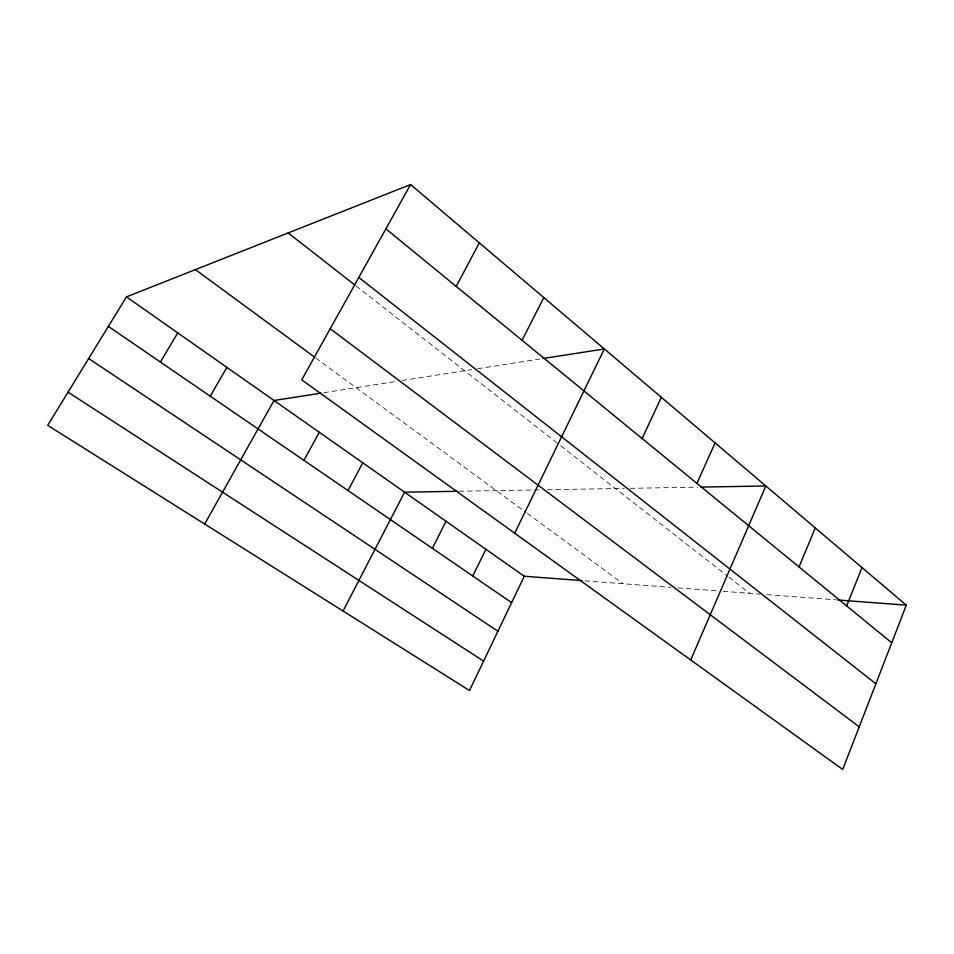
<?xml version="1.0" encoding="UTF-8"?>
<svg xmlns="http://www.w3.org/2000/svg" width="954" height="954" viewBox="0 0 954 954"><rect width="100%" height="100%" fill="white"/><g stroke="black" fill="none" stroke-linecap="round" stroke-linejoin="round"><path stroke-width="0.72" stroke-dasharray="4.77 3.58" d="M323.776 392.726L396.375 381.397M402.135 380.503L471.884 369.627M477.692 368.721L540 359.002M459.148 491.25L532.809 489.986M534.264 489.962L540.131 489.855M547.465 489.736L624.31 488.412M630.2 488.317L697.803 487.148M585.017 580.843L670.734 587.33M677.984 587.879L717.301 590.86M723.168 591.301L759.754 594.08M767.004 594.628L836.515 599.887M315.774 358.012L526.083 512.489M527.276 513.359L623.069 583.729M356.104 285.997L559.521 444.862M560.69 445.768L727.723 576.228M728.88 577.122L749.594 593.305"/><path stroke-width="1.43" d="M906.3 605.17L842.728 769.461L301.738 379.835L410.59 184.539L906.3 605.17L837.97 599.994M846.663 605.897L862.011 567.594M799.047 566.926L815.265 527.92M690.708 659.977L765.835 485.98L700.737 487.1M696.933 483.368L715.083 442.918M642.114 438.518L661.349 397.317M582.167 580.628L524.283 576.24L469.499 690.517L47.7 425.353L126.477 296.873L410.59 184.539M514.707 533.214L604.347 348.961L542.898 358.549M472.767 576.013L485.896 549.289M432.389 548.359L446.031 521.289M522.088 340.304L543.792 297.576M343.058 611.037L404.591 492.192L457.693 491.274M456.215 286.391L479.337 242.876M348.019 490.571L362.77 462.821M303.932 460.377L319.28 432.281M204.669 524.032L274.025 400.489L320.902 393.179M210.238 396.196L226.885 367.385M160.391 362.055L177.742 332.874M68.044 392.177L483.595 661.122M88.662 358.537L497.916 631.238M108.362 326.411L511.63 602.63M126.477 296.873L524.283 576.24M195.427 269.612L314.593 357.142M330.215 328.736L859.22 726.841M288.18 232.943L354.936 285.079M358.823 277.423L875.879 683.779M385.893 228.853L891.74 642.781"/></g></svg>
